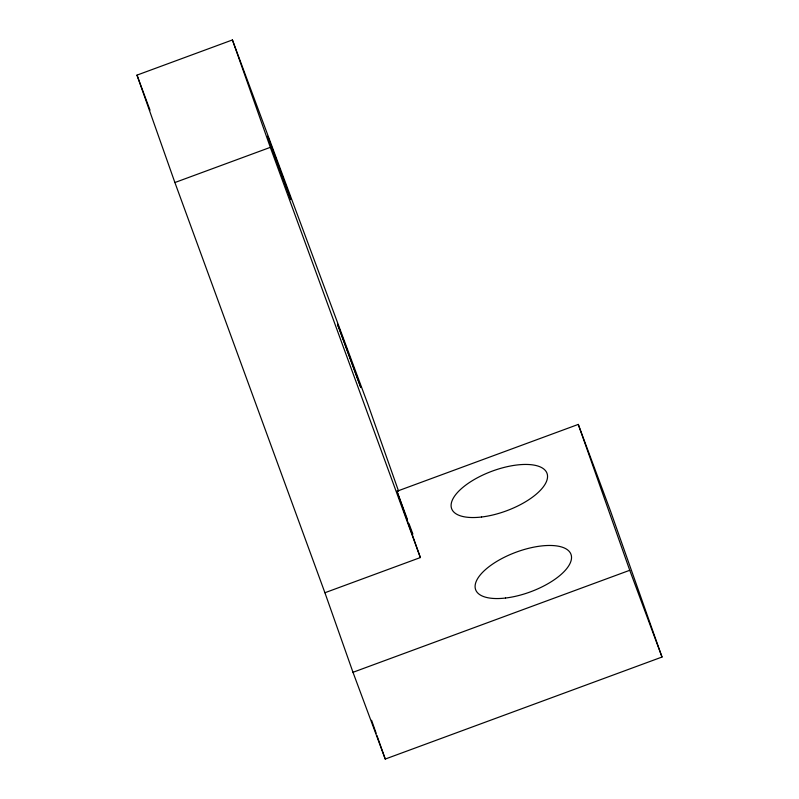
<?xml version="1.0" encoding="UTF-8"?>
<svg xmlns="http://www.w3.org/2000/svg" width="799" height="799" viewBox="0 0 799 799"><rect width="100%" height="100%" fill="white"/><g stroke="black" fill="none" stroke-linecap="round" stroke-linejoin="round"><path stroke-width="1.2" d="M324.913 592.738L420.354 557.562L396.953 491.255L578.276 424.419L610.546 511.17L662.011 657.038L385.248 759.05L352.988 672.299L324.913 592.738L174.891 182.532L136.989 75.126L232.419 39.95L367.92 404.304L398.571 491.155M174.891 182.532L270.322 147.356L232.419 39.95M352.988 672.299L629.752 570.286L578.276 424.419M629.752 570.286L662.011 657.038M396.953 491.255L407.28 519.02M408.998 523.645L412.873 534.052M136.989 75.126L150.022 110.162M270.322 147.356L420.354 557.562M371.575 720.279L376.129 733.202M376.958 735.549L385.248 759.05M268.344 138.107L267.605 136.249L290.916 199.6L268.344 138.107M338.247 326.062L337.508 324.214L360.818 387.555L338.247 326.062M481.537 517.013A50.856 21.094 -20.4 0 0 547.035 473.408A50.856 21.094 -20.4 0 0 469.383 482.556A50.856 21.094 -20.4 0 0 481.537 517.013M505.517 598.032A50.856 21.094 -20.4 0 0 571.015 554.426A50.856 21.094 -20.4 0 0 493.363 563.585A50.856 21.094 -20.4 0 0 505.517 598.032"/></g></svg>
